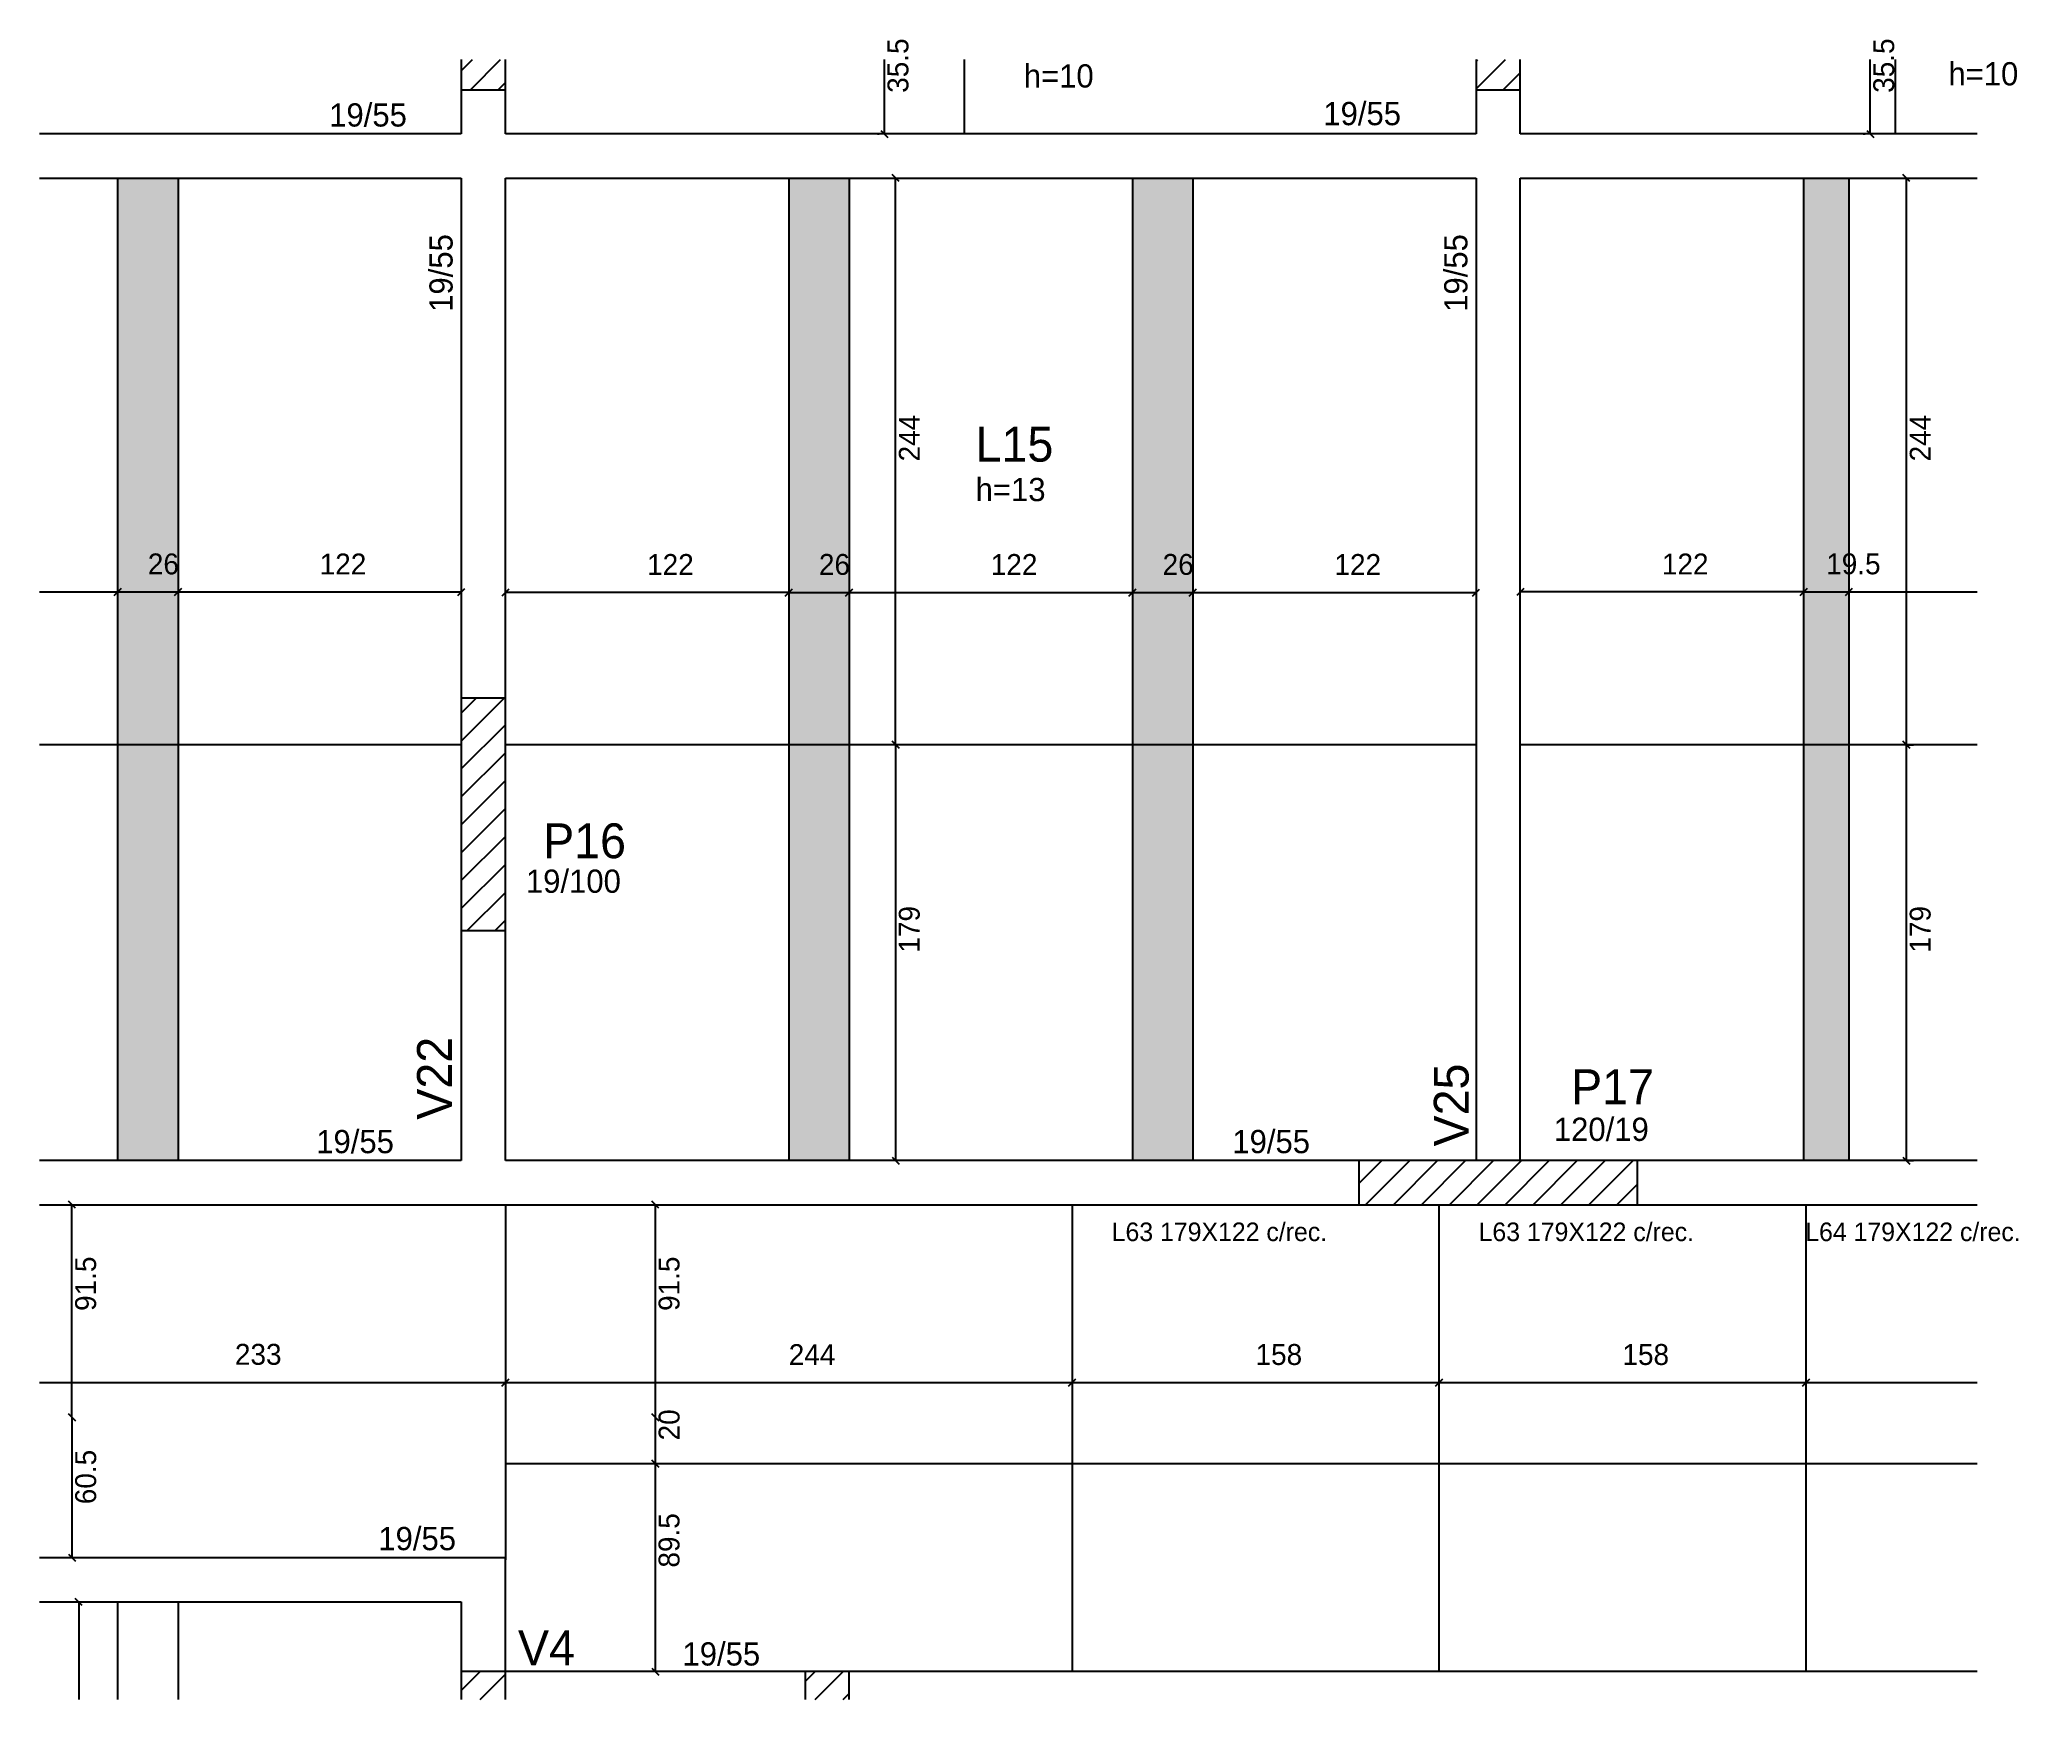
# Model space of a CAD drawing. Header units: metres. Extents: x 6056 to 6908, y 2067 to 2782.
import ezdxf

# ---------------------------------------------------------------- set-up
doc = ezdxf.new("R2010")
doc.units = ezdxf.units.M
for name, color, linetype in [('3', 7, 'Continuous'), ('4', 7, 'Continuous'), ('7', 7, 'Continuous'), ('AUX00', 7, 'Continuous'), ('Hachura', 7, 'Continuous'), ('Painéis', 7, 'Continuous')]:
    doc.layers.add(name, color=color, linetype=linetype)

msp = doc.modelspace()

# ---------------------------------------------------------------- hatches: boundary and pattern name
at = {"layer": 'Hachura'}
h = msp.add_hatch(color=7, dxfattribs=at)
h.dxf.hatch_style = 1
h.paths.add_polyline_path([(6089.54, 2298.98), (6115.54, 2298.98), (6115.54, 2721.98), (6089.54, 2721.98), (6089.54, 2298.98)])
h = msp.add_hatch(color=7, dxfattribs=at)
h.dxf.hatch_style = 1
h.paths.add_polyline_path([(6378.54, 2298.98), (6404.54, 2298.98), (6404.54, 2721.98), (6378.54, 2721.98), (6378.54, 2298.98)])
h = msp.add_hatch(color=7, dxfattribs=at)
h.dxf.hatch_style = 1
h.paths.add_polyline_path([(6526.54, 2298.98), (6552.54, 2298.98), (6552.54, 2721.98), (6526.54, 2721.98), (6526.54, 2298.98)])
h = msp.add_hatch(color=7, dxfattribs=at)
h.dxf.hatch_style = 1
h.paths.add_polyline_path([(6815.54, 2298.98), (6835.04, 2298.98), (6835.04, 2721.98), (6815.54, 2721.98), (6815.54, 2298.98)])

# ---------------------------------------------------------------- linework, layer by layer
at = {"layer": '3', "color": 3, "lineweight": 25}
for p, q in [((6237.54, 2768.09), (6242.4, 2772.95)), ((6241.45, 2759.98), (6254.42, 2772.95)), ((6674.54, 2760.32), (6687.17, 2772.95)), ((6674.54, 2772.34), (6675.15, 2772.95)), ((6253.47, 2759.98), (6256.54, 2763.05)), ((6686.22, 2759.98), (6693.54, 2767.3)), ((6237.54, 2479.59), (6255.93, 2497.98)), ((6237.54, 2491.61), (6243.91, 2497.98)), ((6237.54, 2467.57), (6256.54, 2486.57)), ((6237.54, 2455.55), (6256.54, 2474.55)), ((6237.54, 2443.53), (6256.54, 2462.53)), ((6237.54, 2431.51), (6256.54, 2450.51)), ((6237.54, 2419.49), (6256.54, 2438.49)), ((6237.54, 2407.46), (6256.54, 2426.46)), ((6240.07, 2397.98), (6256.54, 2414.44)), ((6252.09, 2397.98), (6256.54, 2402.42)), ((6624.04, 2289.09), (6633.93, 2298.98)), ((6626.95, 2279.98), (6645.95, 2298.98)), ((6638.97, 2279.98), (6657.97, 2298.98)), ((6650.99, 2279.98), (6669.99, 2298.98)), ((6663.01, 2279.98), (6682.01, 2298.98)), ((6675.03, 2279.98), (6694.03, 2298.98)), ((6687.05, 2279.98), (6706.05, 2298.98)), ((6699.07, 2279.98), (6718.07, 2298.98)), ((6711.09, 2279.98), (6730.09, 2298.98)), ((6723.11, 2279.98), (6742.11, 2298.98)), ((6735.13, 2279.98), (6744.04, 2288.88)), ((6237.54, 2070.88), (6245.64, 2078.98)), ((6245.66, 2066.98), (6256.54, 2077.86)), ((6385.54, 2074.63), (6389.89, 2078.98)), ((6389.91, 2066.98), (6401.91, 2078.98)), ((6401.93, 2066.98), (6404.54, 2069.59))]:
    msp.add_line(p, q, dxfattribs=at)
for points in [[(6237.54, 2759.98), (6237.54, 2740.98)], [(6256.54, 2740.98), (6256.54, 2759.98)], [(6674.54, 2759.98), (6674.54, 2740.98)], [(6693.54, 2740.98), (6693.54, 2759.98)], [(6237.54, 2740.98), (6055.92, 2740.98)], [(6674.54, 2740.98), (6256.54, 2740.98)], [(6890.25, 2740.98), (6693.54, 2740.98)], [(6055.92, 2721.98), (6237.54, 2721.98)], [(6237.54, 2721.98), (6237.54, 2497.98)], [(6256.54, 2721.98), (6674.54, 2721.98)], [(6256.54, 2497.98), (6256.54, 2721.98)], [(6674.54, 2721.98), (6674.54, 2298.98)], [(6693.54, 2721.98), (6890.25, 2721.98)], [(6693.54, 2298.98), (6693.54, 2721.98)], [(6237.54, 2397.98), (6237.54, 2298.98)], [(6256.54, 2298.98), (6256.54, 2397.98)], [(6237.54, 2298.98), (6055.92, 2298.98)], [(6624.04, 2298.98), (6256.54, 2298.98)], [(6890.25, 2298.98), (6744.04, 2298.98)], [(6055.92, 2279.98), (6247.04, 2279.98)], [(6247.04, 2279.98), (6624.04, 2279.98)], [(6744.04, 2279.98), (6890.25, 2279.98)], [(6256.54, 2127.98), (6055.92, 2127.98)], [(6256.54, 2078.98), (6256.54, 2127.98)], [(6055.92, 2108.98), (6237.54, 2108.98)], [(6237.54, 2108.98), (6237.54, 2078.98)], [(6385.54, 2078.98), (6256.54, 2078.98)], [(6594.04, 2078.98), (6404.54, 2078.98)], [(6793.04, 2078.98), (6594.04, 2078.98)], [(6890.25, 2078.98), (6793.04, 2078.98)]]:
    msp.add_lwpolyline(points, dxfattribs=at)
at = {"layer": '7', "color": 7, "lineweight": 25}
for points in [[(6237.54, 2772.95), (6237.54, 2759.98)], [(6256.54, 2759.98), (6256.54, 2772.95)], [(6674.54, 2772.95), (6674.54, 2759.98)], [(6693.54, 2759.98), (6693.54, 2772.95)], [(6237.54, 2759.98), (6256.54, 2759.98)], [(6674.54, 2759.98), (6693.54, 2759.98)], [(6256.54, 2497.98), (6237.54, 2497.98)], [(6237.54, 2497.98), (6237.54, 2397.98)], [(6256.54, 2397.98), (6256.54, 2497.98)], [(6237.54, 2397.98), (6256.54, 2397.98)], [(6744.04, 2298.98), (6624.04, 2298.98)], [(6624.04, 2298.98), (6624.04, 2279.98)], [(6744.04, 2279.98), (6744.04, 2298.98)], [(6624.04, 2279.98), (6744.04, 2279.98)], [(6256.54, 2078.98), (6237.54, 2078.98)], [(6237.54, 2078.98), (6237.54, 2066.98)], [(6256.54, 2066.98), (6256.54, 2078.98)], [(6404.54, 2078.98), (6385.54, 2078.98)], [(6385.54, 2078.98), (6385.54, 2066.98)], [(6404.54, 2066.98), (6404.54, 2078.98)]]:
    msp.add_lwpolyline(points, dxfattribs=at)
at = {"layer": 'Painéis', "color": 4, "lineweight": 25}
for p, q in [((6419.76, 2740.92), (6419.76, 2772.95)), ((6844.26, 2740.92), (6844.26, 2772.95)), ((6417.51, 2740.92), (6416.76, 2740.92)), ((6842.01, 2740.92), (6841.26, 2740.92)), ((6424.53, 2477.98), (6424.53, 2721.98)), ((6859.85, 2477.98), (6859.85, 2721.98)), ((6055.92, 2543.76), (6089.54, 2543.76)), ((6089.54, 2543.76), (6115.54, 2543.76)), ((6115.54, 2543.76), (6237.54, 2543.76)), ((6378.54, 2543.53), (6256.54, 2543.53)), ((6378.54, 2543.53), (6404.54, 2543.53)), ((6404.54, 2543.53), (6526.54, 2543.53)), ((6526.54, 2543.53), (6552.54, 2543.53)), ((6552.54, 2543.53), (6674.54, 2543.53)), ((6815.54, 2543.76), (6693.54, 2543.76)), ((6815.54, 2543.76), (6835.04, 2543.76)), ((6835.04, 2543.76), (6890.25, 2543.76)), ((6424.53, 2477.98), (6424.53, 2298.98)), ((6859.85, 2298.98), (6859.85, 2477.98)), ((6859.92, 2477.98), (6862.85, 2477.98)), ((6859.92, 2298.98), (6862.85, 2298.98)), ((6069.87, 2188.48), (6069.87, 2279.98)), ((6321.1, 2188.48), (6321.1, 2279.98)), ((6055.92, 2203.36), (6256.54, 2203.36)), ((6256.54, 2203.36), (6500.54, 2203.36)), ((6500.54, 2203.36), (6658.54, 2203.36)), ((6658.54, 2203.36), (6816.54, 2203.36)), ((6816.54, 2203.36), (6890.25, 2203.36)), ((6069.87, 2188.48), (6069.87, 2127.98)), ((6321.1, 2168.48), (6321.1, 2188.48)), ((6321.1, 2078.98), (6321.1, 2168.48)), ((6072.8, 2108.98), (6072.8, 2066.98))]:
    msp.add_line(p, q, dxfattribs=at)
at = {"layer": 'Painéis', "color": 200, "lineweight": 25}
for p, q in [((6454.04, 2772.95), (6454.04, 2740.92)), ((6855.04, 2772.95), (6855.04, 2740.92)), ((6089.54, 2721.98), (6089.54, 2298.98)), ((6115.54, 2721.98), (6115.54, 2298.98)), ((6378.54, 2721.98), (6378.54, 2298.98)), ((6404.54, 2721.98), (6404.54, 2298.98)), ((6526.54, 2721.98), (6526.54, 2298.98)), ((6552.54, 2721.98), (6552.54, 2298.98)), ((6815.54, 2721.98), (6815.54, 2298.98)), ((6835.04, 2721.98), (6835.04, 2298.98)), ((6237.54, 2477.98), (6055.92, 2477.98)), ((6674.54, 2477.98), (6256.54, 2477.98)), ((6890.25, 2477.98), (6693.54, 2477.98)), ((6256.54, 2279.98), (6256.54, 2127.05)), ((6500.54, 2279.98), (6500.54, 2078.98)), ((6658.54, 2279.98), (6658.54, 2078.98)), ((6816.54, 2279.98), (6816.54, 2078.98)), ((6256.54, 2168.48), (6890.25, 2168.48)), ((6089.55, 2108.98), (6089.55, 2066.98)), ((6115.55, 2108.98), (6115.55, 2066.98))]:
    msp.add_line(p, q, dxfattribs=at)
at = {"layer": 'Painéis', "color": 0, "lineweight": 25}
for p, q in [((6418.26, 2742.42), (6421.26, 2739.42)), ((6842.76, 2742.42), (6845.76, 2739.42)), ((6426.03, 2720.48), (6423.03, 2723.48)), ((6861.35, 2720.48), (6858.35, 2723.48)), ((6088.04, 2542.26), (6091.04, 2545.26)), ((6091.04, 2545.26), (6088.04, 2542.26)), ((6114.04, 2542.26), (6117.04, 2545.26)), ((6117.04, 2545.26), (6114.04, 2542.26)), ((6236.04, 2542.26), (6239.04, 2545.26)), ((6258.04, 2545.03), (6255.04, 2542.03)), ((6380.04, 2545.03), (6377.04, 2542.03)), ((6377.04, 2542.03), (6380.04, 2545.03)), ((6406.04, 2545.03), (6403.04, 2542.03)), ((6403.04, 2542.03), (6406.04, 2545.03)), ((6525.04, 2542.03), (6528.04, 2545.03)), ((6528.04, 2545.03), (6525.04, 2542.03)), ((6551.04, 2542.03), (6554.04, 2545.03)), ((6554.04, 2545.03), (6551.04, 2542.03)), ((6673.04, 2542.03), (6676.04, 2545.03)), ((6695.04, 2545.26), (6692.04, 2542.26)), ((6817.04, 2545.26), (6814.04, 2542.26)), ((6814.04, 2542.26), (6817.04, 2545.26)), ((6836.54, 2545.26), (6833.54, 2542.26)), ((6833.54, 2542.26), (6836.54, 2545.26)), ((6423.03, 2479.48), (6426.03, 2476.48)), ((6426.03, 2476.48), (6423.03, 2479.48)), ((6861.35, 2476.48), (6858.35, 2479.48)), ((6858.35, 2479.48), (6861.35, 2476.48)), ((6423.03, 2300.48), (6426.03, 2297.48)), ((6858.35, 2300.48), (6861.35, 2297.48)), ((6071.37, 2278.48), (6068.37, 2281.48)), ((6322.6, 2278.48), (6319.6, 2281.48)), ((6255.04, 2201.86), (6258.04, 2204.86)), ((6258.04, 2204.86), (6255.04, 2201.86)), ((6499.04, 2201.86), (6502.04, 2204.86)), ((6502.04, 2204.86), (6499.04, 2201.86)), ((6657.04, 2201.86), (6660.04, 2204.86)), ((6660.04, 2204.86), (6657.04, 2201.86)), ((6815.04, 2201.86), (6818.04, 2204.86)), ((6818.04, 2204.86), (6815.04, 2201.86)), ((6068.37, 2189.98), (6071.37, 2186.98)), ((6071.37, 2186.98), (6068.37, 2189.98)), ((6322.6, 2186.98), (6319.6, 2189.98)), ((6319.6, 2189.98), (6322.6, 2186.98)), ((6322.6, 2166.98), (6319.6, 2169.98)), ((6319.6, 2169.98), (6322.6, 2166.98)), ((6068.37, 2129.48), (6071.37, 2126.48)), ((6074.3, 2107.48), (6071.3, 2110.48)), ((6319.6, 2080.48), (6322.6, 2077.48))]:
    msp.add_line(p, q, dxfattribs=at)

# ---------------------------------------------------------------- texts
at = {"layer": '3', "color": 3, "lineweight": 25}
for s, p in [('h=10', (6479.73, 2760.95)), ('h=10', (6877.9, 2761.87)), ('19/55', (6180.63, 2744.15)), ('19/55', (6608.73, 2744.73)), ('h=13', (6459.01, 2582.87)), ('19/100', (6265.34, 2414.25)), ('120/19', (6708, 2307.43)), ('19/55', (6175.05, 2302.14)), ('19/55', (6569.55, 2302.15)), ('19/55', (6201.79, 2131.22)), ('19/55', (6332.77, 2081.56))]:
    msp.add_text(s, height=10, dxfattribs=at).set_placement(p)
for p in [(6233.79, 2664.37), (6670.79, 2664.37)]:
    msp.add_text('19/55', height=10, rotation=90, dxfattribs=at).set_placement(p)
at = {"layer": '4', "color": 4, "lineweight": 25}
for s, p in [('L15', (6459.01, 2599.87)), ('P16', (6272.76, 2429.14)), ('P17', (6715.42, 2323.25)), ('V4', (6261.93, 2081.66))]:
    msp.add_text(s, height=15, dxfattribs=at).set_placement(p)
for s, p in [('V22', (6233.47, 2316.55)), ('V25', (6671.33, 2305.04))]:
    msp.add_text(s, height=15, rotation=90, dxfattribs=at).set_placement(p)
at = {"layer": 'AUX00', "color": 7, "lineweight": 25}
for s, p in [('L63^J179X122^Jc/rec.', (6517.6, 2264.29)), ('L63^J179X122^Jc/rec.', (6675.6, 2264.29)), ('L64^J179X122^Jc/rec.', (6816.27, 2264.29))]:
    msp.add_text(s, height=8, dxfattribs=at).set_placement(p)
at = {"layer": 'Painéis', "color": 240, "lineweight": 25}
for s, p in [('35.5', (6430.06, 2758.67)), ('35.5', (6854.56, 2758.67)), ('244', (6434.96, 2599.98)), ('244', (6870.29, 2599.98)), ('179', (6434.93, 2388.48)), ('179', (6870.26, 2388.48)), ('91.5', (6080.25, 2234.23)), ('91.5', (6331.48, 2234.23)), ('20', (6331.51, 2178.48)), ('60.5', (6080.27, 2151.02)), ('89.5', (6331.48, 2123.73))]:
    msp.add_text(s, height=9, rotation=90, dxfattribs=at).set_placement(p)
for s, p in [('26', (6102.54, 2551.35)), ('122', (6176.54, 2551.31)), ('122', (6317.54, 2551.09)), ('26', (6391.54, 2551.13)), ('122', (6465.54, 2551.09)), ('26', (6539.54, 2551.13)), ('122', (6613.54, 2551.09)), ('122', (6754.54, 2551.31)), ('19.5', (6825.29, 2551.38)), ('233', (6140.04, 2211.05)), ('244', (6378.54, 2210.92)), ('158', (6579.54, 2210.97)), ('158', (6737.54, 2210.97))]:
    msp.add_text(s, height=9, dxfattribs=at).set_placement(p)

doc.saveas('drawing.dxf')
